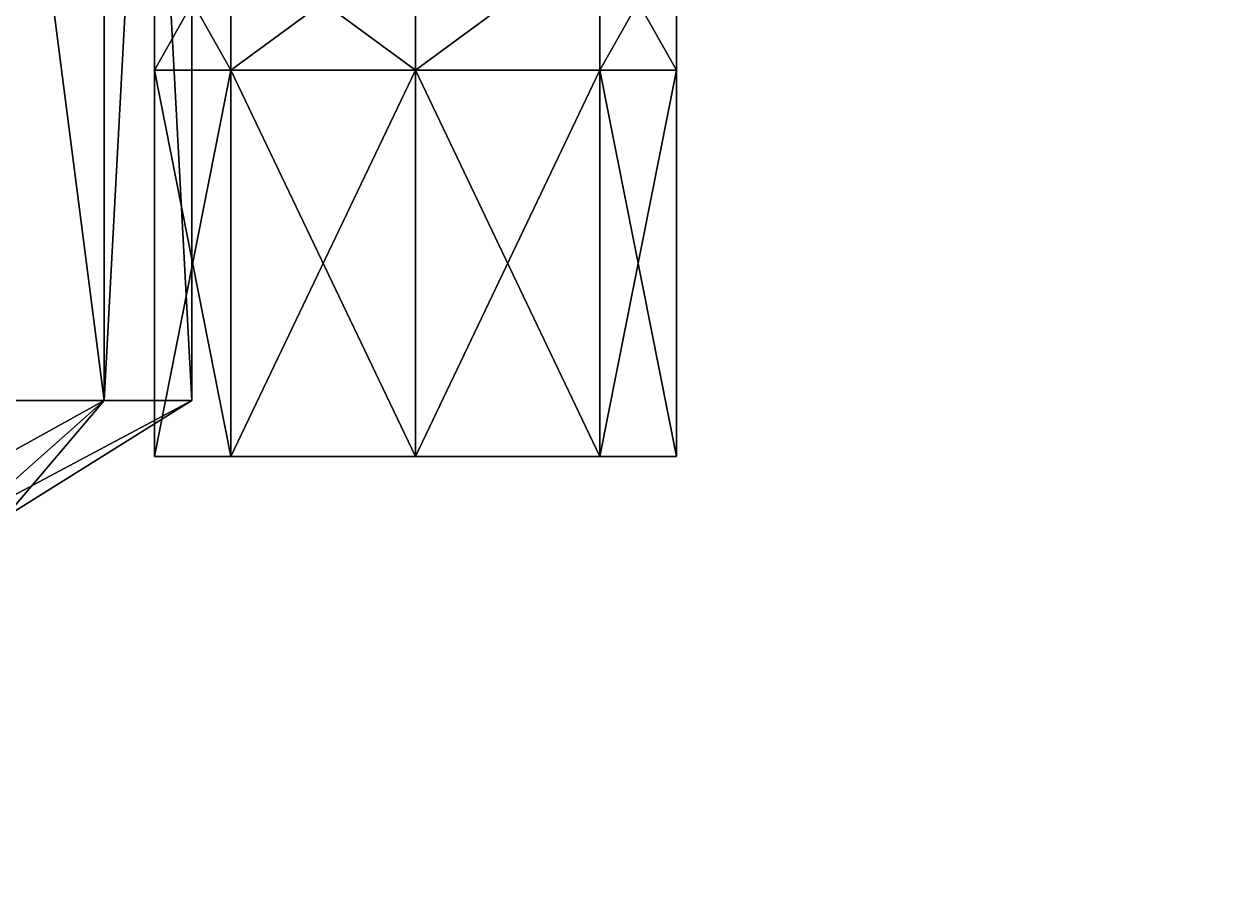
# Model space of a CAD drawing. Extents: x -150 to 2334, y -150 to 2984.
# Drawn here: x 2073.75 to 2089.79, y 2242.89 to 2254.59 of the extents above; entities that cross this region are included whole.
import ezdxf

# ---------------------------------------------------------------- set-up
doc = ezdxf.new("R2010")
doc.units = 0
for name, color, linetype in [('LAYER0', 7, 'CONTINUOUS'), ('LAYER737', 9, 'CONTINUOUS'), ('LAYER754', 9, 'CONTINUOUS'), ('LAYER771', 9, 'CONTINUOUS'), ('LAYER788', 9, 'CONTINUOUS'), ('LAYER817', 250, 'CONTINUOUS'), ('LAYER825', 7, 'CONTINUOUS'), ('LAYER833', 7, 'CONTINUOUS')]:
    doc.layers.add(name, color=color, linetype=linetype)

msp = doc.modelspace()

# ---------------------------------------------------------------- linework, layer by layer
at = {"layer": 'LAYER0', "invisible_edges": 1}
for points in [[(2334, 2984, -5), (-150, -150, -5), (-150, 2984, -5), (2334, 2984, -5)], [(-150, -150, -5), (2334, 2984, -5), (2334, -150, -5), (-150, -150, -5)], [(2334, -150), (-150, 2984), (-150, -150), (2334, -150)], [(-150, 2984), (2334, -150), (2334, 2984), (-150, 2984)]]:
    msp.add_3dface(points, dxfattribs=at)
at = {"layer": 'LAYER737'}
for points in [[(2075.5, 2255.792, 539.2), (2075.5, 2253.972, 539.2), (2076.525, 2255.792, 541.6749), (2075.5, 2255.792, 539.2)], [(2076.525, 2255.792, 541.6749), (2075.5, 2253.972, 539.2), (2076.525, 2253.972, 541.6749), (2076.525, 2255.792, 541.6749)], [(2076.525, 2255.792, 536.7252), (2076.525, 2253.972, 536.7252), (2075.5, 2255.792, 539.2), (2076.525, 2255.792, 536.7252)], [(2075.5, 2255.792, 539.2), (2076.525, 2253.972, 536.7252), (2075.5, 2253.972, 539.2), (2075.5, 2255.792, 539.2)], [(2076.525, 2255.792, 541.6749), (2076.525, 2253.972, 541.6749), (2079, 2255.792, 542.7), (2076.525, 2255.792, 541.6749)], [(2079, 2255.792, 542.7), (2076.525, 2253.972, 541.6749), (2079, 2253.972, 542.7), (2079, 2255.792, 542.7)], [(2076.525, 2253.972, 536.7252), (2076.525, 2255.792, 536.7252), (2079, 2253.972, 535.7), (2076.525, 2253.972, 536.7252)], [(2079, 2253.972, 535.7), (2076.525, 2255.792, 536.7252), (2079, 2255.792, 535.7), (2079, 2253.972, 535.7)], [(2076.525, 2255.792, 536.7252), (2079, 2255.792, 535.7), (2076.525, 2253.972, 536.7252), (2076.525, 2255.792, 536.7252)], [(2076.525, 2253.972, 536.7252), (2079, 2255.792, 535.7), (2079, 2253.972, 535.7), (2076.525, 2253.972, 536.7252)], [(2079, 2255.792, 542.7), (2079, 2253.972, 542.7), (2081.475, 2255.792, 541.6749), (2079, 2255.792, 542.7)], [(2081.475, 2255.792, 541.6749), (2079, 2253.972, 542.7), (2081.475, 2253.972, 541.6749), (2081.475, 2255.792, 541.6749)], [(2081.475, 2253.972, 536.7252), (2079, 2253.972, 535.7), (2081.475, 2255.792, 536.7252), (2081.475, 2253.972, 536.7252)], [(2081.475, 2255.792, 536.7252), (2079, 2253.972, 535.7), (2079, 2255.792, 535.7), (2081.475, 2255.792, 536.7252)], [(2081.475, 2253.972, 541.6749), (2082.5, 2253.972, 539.2), (2081.475, 2255.792, 541.6749), (2081.475, 2253.972, 541.6749)], [(2081.475, 2255.792, 541.6749), (2082.5, 2253.972, 539.2), (2082.5, 2255.792, 539.2), (2081.475, 2255.792, 541.6749)], [(2082.5, 2253.972, 539.2), (2081.475, 2253.972, 536.7252), (2082.5, 2255.792, 539.2), (2082.5, 2253.972, 539.2)], [(2082.5, 2255.792, 539.2), (2081.475, 2253.972, 536.7252), (2081.475, 2255.792, 536.7252), (2082.5, 2255.792, 539.2)], [(2076.525, 2253.972, 541.6749), (2075.5, 2253.972, 539.2), (2076.525, 2248.792, 541.6749), (2076.525, 2253.972, 541.6749)], [(2076.525, 2248.792, 541.6749), (2075.5, 2253.972, 539.2), (2075.5, 2248.792, 539.2), (2076.525, 2248.792, 541.6749)], [(2075.5, 2253.972, 539.2), (2076.525, 2253.972, 536.7252), (2075.5, 2248.792, 539.2), (2075.5, 2253.972, 539.2)], [(2075.5, 2248.792, 539.2), (2076.525, 2253.972, 536.7252), (2076.525, 2248.792, 536.7252), (2075.5, 2248.792, 539.2)], [(2079, 2253.972, 542.7), (2076.525, 2253.972, 541.6749), (2079, 2248.792, 542.7), (2079, 2253.972, 542.7)], [(2079, 2248.792, 542.7), (2076.525, 2253.972, 541.6749), (2076.525, 2248.792, 541.6749), (2079, 2248.792, 542.7)], [(2076.525, 2248.792, 536.7252), (2076.525, 2253.972, 536.7252), (2079, 2248.792, 535.7), (2076.525, 2248.792, 536.7252)], [(2079, 2248.792, 535.7), (2076.525, 2253.972, 536.7252), (2079, 2253.972, 535.7), (2079, 2248.792, 535.7)], [(2076.525, 2253.972, 536.7252), (2079, 2253.972, 535.7), (2076.525, 2248.792, 536.7252), (2076.525, 2253.972, 536.7252)], [(2076.525, 2248.792, 536.7252), (2079, 2253.972, 535.7), (2079, 2248.792, 535.7), (2076.525, 2248.792, 536.7252)], [(2081.475, 2253.972, 541.6749), (2079, 2253.972, 542.7), (2081.475, 2248.792, 541.6749), (2081.475, 2253.972, 541.6749)], [(2081.475, 2248.792, 541.6749), (2079, 2253.972, 542.7), (2079, 2248.792, 542.7), (2081.475, 2248.792, 541.6749)], [(2081.475, 2248.792, 536.7252), (2079, 2248.792, 535.7), (2081.475, 2253.972, 536.7252), (2081.475, 2248.792, 536.7252)], [(2081.475, 2253.972, 536.7252), (2079, 2248.792, 535.7), (2079, 2253.972, 535.7), (2081.475, 2253.972, 536.7252)], [(2081.475, 2248.792, 541.6749), (2082.5, 2248.792, 539.2), (2081.475, 2253.972, 541.6749), (2081.475, 2248.792, 541.6749)], [(2081.475, 2253.972, 541.6749), (2082.5, 2248.792, 539.2), (2082.5, 2253.972, 539.2), (2081.475, 2253.972, 541.6749)], [(2082.5, 2248.792, 539.2), (2081.475, 2248.792, 536.7252), (2082.5, 2253.972, 539.2), (2082.5, 2248.792, 539.2)], [(2082.5, 2253.972, 539.2), (2081.475, 2248.792, 536.7252), (2081.475, 2253.972, 536.7252), (2082.5, 2253.972, 539.2)], [(2076.525, 2248.792, 541.6749), (2075.5, 2248.792, 539.2), (2082.5, 2248.792, 539.2), (2076.525, 2248.792, 541.6749)], [(2082.5, 2248.792, 539.2), (2075.5, 2248.792, 539.2), (2081.475, 2248.792, 536.7252), (2082.5, 2248.792, 539.2)], [(2081.475, 2248.792, 536.7252), (2075.5, 2248.792, 539.2), (2079, 2248.792, 535.7), (2081.475, 2248.792, 536.7252)], [(2079, 2248.792, 535.7), (2075.5, 2248.792, 539.2), (2076.525, 2248.792, 536.7252), (2079, 2248.792, 535.7)], [(2079, 2248.792, 542.7), (2076.525, 2248.792, 541.6749), (2081.475, 2248.792, 541.6749), (2079, 2248.792, 542.7)], [(2081.475, 2248.792, 541.6749), (2076.525, 2248.792, 541.6749), (2082.5, 2248.792, 539.2), (2081.475, 2248.792, 541.6749)]]:
    msp.add_3dface(points, dxfattribs=at)
at = {"layer": 'LAYER754'}
for points in [[(2075.5, 2255.792, 989.4), (2075.5, 2253.972, 989.4), (2076.525, 2255.792, 991.8749), (2075.5, 2255.792, 989.4)], [(2076.525, 2255.792, 991.8749), (2075.5, 2253.972, 989.4), (2076.525, 2253.972, 991.8749), (2076.525, 2255.792, 991.8749)], [(2076.525, 2255.792, 986.9252), (2076.525, 2253.972, 986.9252), (2075.5, 2255.792, 989.4), (2076.525, 2255.792, 986.9252)], [(2075.5, 2255.792, 989.4), (2076.525, 2253.972, 986.9252), (2075.5, 2253.972, 989.4), (2075.5, 2255.792, 989.4)], [(2076.525, 2255.792, 991.8749), (2076.525, 2253.972, 991.8749), (2079, 2255.792, 992.9), (2076.525, 2255.792, 991.8749)], [(2079, 2255.792, 992.9), (2076.525, 2253.972, 991.8749), (2079, 2253.972, 992.9), (2079, 2255.792, 992.9)], [(2076.525, 2253.972, 986.9252), (2076.525, 2255.792, 986.9252), (2079, 2253.972, 985.9), (2076.525, 2253.972, 986.9252)], [(2079, 2253.972, 985.9), (2076.525, 2255.792, 986.9252), (2079, 2255.792, 985.9), (2079, 2253.972, 985.9)], [(2076.525, 2255.792, 986.9252), (2079, 2255.792, 985.9), (2076.525, 2253.972, 986.9252), (2076.525, 2255.792, 986.9252)], [(2076.525, 2253.972, 986.9252), (2079, 2255.792, 985.9), (2079, 2253.972, 985.9), (2076.525, 2253.972, 986.9252)], [(2079, 2255.792, 992.9), (2079, 2253.972, 992.9), (2081.475, 2255.792, 991.8749), (2079, 2255.792, 992.9)], [(2081.475, 2255.792, 991.8749), (2079, 2253.972, 992.9), (2081.475, 2253.972, 991.8749), (2081.475, 2255.792, 991.8749)], [(2081.475, 2253.972, 986.9252), (2079, 2253.972, 985.9), (2081.475, 2255.792, 986.9252), (2081.475, 2253.972, 986.9252)], [(2081.475, 2255.792, 986.9252), (2079, 2253.972, 985.9), (2079, 2255.792, 985.9), (2081.475, 2255.792, 986.9252)], [(2081.475, 2253.972, 991.8749), (2082.5, 2253.972, 989.4), (2081.475, 2255.792, 991.8749), (2081.475, 2253.972, 991.8749)], [(2081.475, 2255.792, 991.8749), (2082.5, 2253.972, 989.4), (2082.5, 2255.792, 989.4), (2081.475, 2255.792, 991.8749)], [(2082.5, 2253.972, 989.4), (2081.475, 2253.972, 986.9252), (2082.5, 2255.792, 989.4), (2082.5, 2253.972, 989.4)], [(2082.5, 2255.792, 989.4), (2081.475, 2253.972, 986.9252), (2081.475, 2255.792, 986.9252), (2082.5, 2255.792, 989.4)], [(2076.525, 2253.972, 991.8749), (2075.5, 2253.972, 989.4), (2076.525, 2248.792, 991.8749), (2076.525, 2253.972, 991.8749)], [(2076.525, 2248.792, 991.8749), (2075.5, 2253.972, 989.4), (2075.5, 2248.792, 989.4), (2076.525, 2248.792, 991.8749)], [(2075.5, 2253.972, 989.4), (2076.525, 2253.972, 986.9252), (2075.5, 2248.792, 989.4), (2075.5, 2253.972, 989.4)], [(2075.5, 2248.792, 989.4), (2076.525, 2253.972, 986.9252), (2076.525, 2248.792, 986.9252), (2075.5, 2248.792, 989.4)], [(2079, 2253.972, 992.9), (2076.525, 2253.972, 991.8749), (2079, 2248.792, 992.9), (2079, 2253.972, 992.9)], [(2079, 2248.792, 992.9), (2076.525, 2253.972, 991.8749), (2076.525, 2248.792, 991.8749), (2079, 2248.792, 992.9)], [(2076.525, 2248.792, 986.9252), (2076.525, 2253.972, 986.9252), (2079, 2248.792, 985.9), (2076.525, 2248.792, 986.9252)], [(2079, 2248.792, 985.9), (2076.525, 2253.972, 986.9252), (2079, 2253.972, 985.9), (2079, 2248.792, 985.9)], [(2076.525, 2253.972, 986.9252), (2079, 2253.972, 985.9), (2076.525, 2248.792, 986.9252), (2076.525, 2253.972, 986.9252)], [(2076.525, 2248.792, 986.9252), (2079, 2253.972, 985.9), (2079, 2248.792, 985.9), (2076.525, 2248.792, 986.9252)], [(2081.475, 2253.972, 991.8749), (2079, 2253.972, 992.9), (2081.475, 2248.792, 991.8749), (2081.475, 2253.972, 991.8749)], [(2081.475, 2248.792, 991.8749), (2079, 2253.972, 992.9), (2079, 2248.792, 992.9), (2081.475, 2248.792, 991.8749)], [(2081.475, 2248.792, 986.9252), (2079, 2248.792, 985.9), (2081.475, 2253.972, 986.9252), (2081.475, 2248.792, 986.9252)], [(2081.475, 2253.972, 986.9252), (2079, 2248.792, 985.9), (2079, 2253.972, 985.9), (2081.475, 2253.972, 986.9252)], [(2081.475, 2248.792, 991.8749), (2082.5, 2248.792, 989.4), (2081.475, 2253.972, 991.8749), (2081.475, 2248.792, 991.8749)], [(2081.475, 2253.972, 991.8749), (2082.5, 2248.792, 989.4), (2082.5, 2253.972, 989.4), (2081.475, 2253.972, 991.8749)], [(2082.5, 2248.792, 989.4), (2081.475, 2248.792, 986.9252), (2082.5, 2253.972, 989.4), (2082.5, 2248.792, 989.4)], [(2082.5, 2253.972, 989.4), (2081.475, 2248.792, 986.9252), (2081.475, 2253.972, 986.9252), (2082.5, 2253.972, 989.4)], [(2076.525, 2248.792, 991.8749), (2075.5, 2248.792, 989.4), (2082.5, 2248.792, 989.4), (2076.525, 2248.792, 991.8749)], [(2082.5, 2248.792, 989.4), (2075.5, 2248.792, 989.4), (2081.475, 2248.792, 986.9252), (2082.5, 2248.792, 989.4)], [(2081.475, 2248.792, 986.9252), (2075.5, 2248.792, 989.4), (2079, 2248.792, 985.9), (2081.475, 2248.792, 986.9252)], [(2079, 2248.792, 985.9), (2075.5, 2248.792, 989.4), (2076.525, 2248.792, 986.9252), (2079, 2248.792, 985.9)], [(2079, 2248.792, 992.9), (2076.525, 2248.792, 991.8749), (2081.475, 2248.792, 991.8749), (2079, 2248.792, 992.9)], [(2081.475, 2248.792, 991.8749), (2076.525, 2248.792, 991.8749), (2082.5, 2248.792, 989.4), (2081.475, 2248.792, 991.8749)]]:
    msp.add_3dface(points, dxfattribs=at)
at = {"layer": 'LAYER771'}
for points in [[(2075.5, 2255.792, 1439.6), (2075.5, 2253.972, 1439.6), (2076.525, 2255.792, 1442.075), (2075.5, 2255.792, 1439.6)], [(2076.525, 2255.792, 1442.075), (2075.5, 2253.972, 1439.6), (2076.525, 2253.972, 1442.075), (2076.525, 2255.792, 1442.075)], [(2076.525, 2255.792, 1437.125), (2076.525, 2253.972, 1437.125), (2075.5, 2255.792, 1439.6), (2076.525, 2255.792, 1437.125)], [(2075.5, 2255.792, 1439.6), (2076.525, 2253.972, 1437.125), (2075.5, 2253.972, 1439.6), (2075.5, 2255.792, 1439.6)], [(2076.525, 2255.792, 1442.075), (2076.525, 2253.972, 1442.075), (2079, 2255.792, 1443.1), (2076.525, 2255.792, 1442.075)], [(2079, 2255.792, 1443.1), (2076.525, 2253.972, 1442.075), (2079, 2253.972, 1443.1), (2079, 2255.792, 1443.1)], [(2076.525, 2253.972, 1437.125), (2076.525, 2255.792, 1437.125), (2079, 2253.972, 1436.1), (2076.525, 2253.972, 1437.125)], [(2079, 2253.972, 1436.1), (2076.525, 2255.792, 1437.125), (2079, 2255.792, 1436.1), (2079, 2253.972, 1436.1)], [(2076.525, 2255.792, 1437.125), (2079, 2255.792, 1436.1), (2076.525, 2253.972, 1437.125), (2076.525, 2255.792, 1437.125)], [(2076.525, 2253.972, 1437.125), (2079, 2255.792, 1436.1), (2079, 2253.972, 1436.1), (2076.525, 2253.972, 1437.125)], [(2079, 2255.792, 1443.1), (2079, 2253.972, 1443.1), (2081.475, 2255.792, 1442.075), (2079, 2255.792, 1443.1)], [(2081.475, 2255.792, 1442.075), (2079, 2253.972, 1443.1), (2081.475, 2253.972, 1442.075), (2081.475, 2255.792, 1442.075)], [(2081.475, 2253.972, 1437.125), (2079, 2253.972, 1436.1), (2081.475, 2255.792, 1437.125), (2081.475, 2253.972, 1437.125)], [(2081.475, 2255.792, 1437.125), (2079, 2253.972, 1436.1), (2079, 2255.792, 1436.1), (2081.475, 2255.792, 1437.125)], [(2081.475, 2253.972, 1442.075), (2082.5, 2253.972, 1439.6), (2081.475, 2255.792, 1442.075), (2081.475, 2253.972, 1442.075)], [(2081.475, 2255.792, 1442.075), (2082.5, 2253.972, 1439.6), (2082.5, 2255.792, 1439.6), (2081.475, 2255.792, 1442.075)], [(2082.5, 2253.972, 1439.6), (2081.475, 2253.972, 1437.125), (2082.5, 2255.792, 1439.6), (2082.5, 2253.972, 1439.6)], [(2082.5, 2255.792, 1439.6), (2081.475, 2253.972, 1437.125), (2081.475, 2255.792, 1437.125), (2082.5, 2255.792, 1439.6)], [(2076.525, 2253.972, 1442.075), (2075.5, 2253.972, 1439.6), (2076.525, 2248.792, 1442.075), (2076.525, 2253.972, 1442.075)], [(2076.525, 2248.792, 1442.075), (2075.5, 2253.972, 1439.6), (2075.5, 2248.792, 1439.6), (2076.525, 2248.792, 1442.075)], [(2075.5, 2253.972, 1439.6), (2076.525, 2253.972, 1437.125), (2075.5, 2248.792, 1439.6), (2075.5, 2253.972, 1439.6)], [(2075.5, 2248.792, 1439.6), (2076.525, 2253.972, 1437.125), (2076.525, 2248.792, 1437.125), (2075.5, 2248.792, 1439.6)], [(2079, 2253.972, 1443.1), (2076.525, 2253.972, 1442.075), (2079, 2248.792, 1443.1), (2079, 2253.972, 1443.1)], [(2079, 2248.792, 1443.1), (2076.525, 2253.972, 1442.075), (2076.525, 2248.792, 1442.075), (2079, 2248.792, 1443.1)], [(2076.525, 2248.792, 1437.125), (2076.525, 2253.972, 1437.125), (2079, 2248.792, 1436.1), (2076.525, 2248.792, 1437.125)], [(2079, 2248.792, 1436.1), (2076.525, 2253.972, 1437.125), (2079, 2253.972, 1436.1), (2079, 2248.792, 1436.1)], [(2076.525, 2253.972, 1437.125), (2079, 2253.972, 1436.1), (2076.525, 2248.792, 1437.125), (2076.525, 2253.972, 1437.125)], [(2076.525, 2248.792, 1437.125), (2079, 2253.972, 1436.1), (2079, 2248.792, 1436.1), (2076.525, 2248.792, 1437.125)], [(2081.475, 2253.972, 1442.075), (2079, 2253.972, 1443.1), (2081.475, 2248.792, 1442.075), (2081.475, 2253.972, 1442.075)], [(2081.475, 2248.792, 1442.075), (2079, 2253.972, 1443.1), (2079, 2248.792, 1443.1), (2081.475, 2248.792, 1442.075)], [(2081.475, 2248.792, 1437.125), (2079, 2248.792, 1436.1), (2081.475, 2253.972, 1437.125), (2081.475, 2248.792, 1437.125)], [(2081.475, 2253.972, 1437.125), (2079, 2248.792, 1436.1), (2079, 2253.972, 1436.1), (2081.475, 2253.972, 1437.125)], [(2081.475, 2248.792, 1442.075), (2082.5, 2248.792, 1439.6), (2081.475, 2253.972, 1442.075), (2081.475, 2248.792, 1442.075)], [(2081.475, 2253.972, 1442.075), (2082.5, 2248.792, 1439.6), (2082.5, 2253.972, 1439.6), (2081.475, 2253.972, 1442.075)], [(2082.5, 2248.792, 1439.6), (2081.475, 2248.792, 1437.125), (2082.5, 2253.972, 1439.6), (2082.5, 2248.792, 1439.6)], [(2082.5, 2253.972, 1439.6), (2081.475, 2248.792, 1437.125), (2081.475, 2253.972, 1437.125), (2082.5, 2253.972, 1439.6)], [(2076.525, 2248.792, 1442.075), (2075.5, 2248.792, 1439.6), (2082.5, 2248.792, 1439.6), (2076.525, 2248.792, 1442.075)], [(2082.5, 2248.792, 1439.6), (2075.5, 2248.792, 1439.6), (2081.475, 2248.792, 1437.125), (2082.5, 2248.792, 1439.6)], [(2081.475, 2248.792, 1437.125), (2075.5, 2248.792, 1439.6), (2079, 2248.792, 1436.1), (2081.475, 2248.792, 1437.125)], [(2079, 2248.792, 1436.1), (2075.5, 2248.792, 1439.6), (2076.525, 2248.792, 1437.125), (2079, 2248.792, 1436.1)], [(2079, 2248.792, 1443.1), (2076.525, 2248.792, 1442.075), (2081.475, 2248.792, 1442.075), (2079, 2248.792, 1443.1)], [(2081.475, 2248.792, 1442.075), (2076.525, 2248.792, 1442.075), (2082.5, 2248.792, 1439.6), (2081.475, 2248.792, 1442.075)]]:
    msp.add_3dface(points, dxfattribs=at)
at = {"layer": 'LAYER788'}
for points in [[(2075.5, 2255.792, 1889.8), (2075.5, 2253.972, 1889.8), (2076.525, 2255.792, 1892.275), (2075.5, 2255.792, 1889.8)], [(2076.525, 2255.792, 1892.275), (2075.5, 2253.972, 1889.8), (2076.525, 2253.972, 1892.275), (2076.525, 2255.792, 1892.275)], [(2076.525, 2255.792, 1887.325), (2076.525, 2253.972, 1887.325), (2075.5, 2255.792, 1889.8), (2076.525, 2255.792, 1887.325)], [(2075.5, 2255.792, 1889.8), (2076.525, 2253.972, 1887.325), (2075.5, 2253.972, 1889.8), (2075.5, 2255.792, 1889.8)], [(2076.525, 2255.792, 1892.275), (2076.525, 2253.972, 1892.275), (2079, 2255.792, 1893.3), (2076.525, 2255.792, 1892.275)], [(2079, 2255.792, 1893.3), (2076.525, 2253.972, 1892.275), (2079, 2253.972, 1893.3), (2079, 2255.792, 1893.3)], [(2076.525, 2253.972, 1887.325), (2076.525, 2255.792, 1887.325), (2079, 2253.972, 1886.3), (2076.525, 2253.972, 1887.325)], [(2079, 2253.972, 1886.3), (2076.525, 2255.792, 1887.325), (2079, 2255.792, 1886.3), (2079, 2253.972, 1886.3)], [(2076.525, 2255.792, 1887.325), (2079, 2255.792, 1886.3), (2076.525, 2253.972, 1887.325), (2076.525, 2255.792, 1887.325)], [(2076.525, 2253.972, 1887.325), (2079, 2255.792, 1886.3), (2079, 2253.972, 1886.3), (2076.525, 2253.972, 1887.325)], [(2079, 2255.792, 1893.3), (2079, 2253.972, 1893.3), (2081.475, 2255.792, 1892.275), (2079, 2255.792, 1893.3)], [(2081.475, 2255.792, 1892.275), (2079, 2253.972, 1893.3), (2081.475, 2253.972, 1892.275), (2081.475, 2255.792, 1892.275)], [(2081.475, 2253.972, 1887.325), (2079, 2253.972, 1886.3), (2081.475, 2255.792, 1887.325), (2081.475, 2253.972, 1887.325)], [(2081.475, 2255.792, 1887.325), (2079, 2253.972, 1886.3), (2079, 2255.792, 1886.3), (2081.475, 2255.792, 1887.325)], [(2081.475, 2253.972, 1892.275), (2082.5, 2253.972, 1889.8), (2081.475, 2255.792, 1892.275), (2081.475, 2253.972, 1892.275)], [(2081.475, 2255.792, 1892.275), (2082.5, 2253.972, 1889.8), (2082.5, 2255.792, 1889.8), (2081.475, 2255.792, 1892.275)], [(2082.5, 2253.972, 1889.8), (2081.475, 2253.972, 1887.325), (2082.5, 2255.792, 1889.8), (2082.5, 2253.972, 1889.8)], [(2082.5, 2255.792, 1889.8), (2081.475, 2253.972, 1887.325), (2081.475, 2255.792, 1887.325), (2082.5, 2255.792, 1889.8)], [(2076.525, 2253.972, 1892.275), (2075.5, 2253.972, 1889.8), (2076.525, 2248.792, 1892.275), (2076.525, 2253.972, 1892.275)], [(2076.525, 2248.792, 1892.275), (2075.5, 2253.972, 1889.8), (2075.5, 2248.792, 1889.8), (2076.525, 2248.792, 1892.275)], [(2075.5, 2253.972, 1889.8), (2076.525, 2253.972, 1887.325), (2075.5, 2248.792, 1889.8), (2075.5, 2253.972, 1889.8)], [(2075.5, 2248.792, 1889.8), (2076.525, 2253.972, 1887.325), (2076.525, 2248.792, 1887.325), (2075.5, 2248.792, 1889.8)], [(2079, 2253.972, 1893.3), (2076.525, 2253.972, 1892.275), (2079, 2248.792, 1893.3), (2079, 2253.972, 1893.3)], [(2079, 2248.792, 1893.3), (2076.525, 2253.972, 1892.275), (2076.525, 2248.792, 1892.275), (2079, 2248.792, 1893.3)], [(2076.525, 2248.792, 1887.325), (2076.525, 2253.972, 1887.325), (2079, 2248.792, 1886.3), (2076.525, 2248.792, 1887.325)], [(2079, 2248.792, 1886.3), (2076.525, 2253.972, 1887.325), (2079, 2253.972, 1886.3), (2079, 2248.792, 1886.3)], [(2076.525, 2253.972, 1887.325), (2079, 2253.972, 1886.3), (2076.525, 2248.792, 1887.325), (2076.525, 2253.972, 1887.325)], [(2076.525, 2248.792, 1887.325), (2079, 2253.972, 1886.3), (2079, 2248.792, 1886.3), (2076.525, 2248.792, 1887.325)], [(2081.475, 2253.972, 1892.275), (2079, 2253.972, 1893.3), (2081.475, 2248.792, 1892.275), (2081.475, 2253.972, 1892.275)], [(2081.475, 2248.792, 1892.275), (2079, 2253.972, 1893.3), (2079, 2248.792, 1893.3), (2081.475, 2248.792, 1892.275)], [(2081.475, 2248.792, 1887.325), (2079, 2248.792, 1886.3), (2081.475, 2253.972, 1887.325), (2081.475, 2248.792, 1887.325)], [(2081.475, 2253.972, 1887.325), (2079, 2248.792, 1886.3), (2079, 2253.972, 1886.3), (2081.475, 2253.972, 1887.325)], [(2081.475, 2248.792, 1892.275), (2082.5, 2248.792, 1889.8), (2081.475, 2253.972, 1892.275), (2081.475, 2248.792, 1892.275)], [(2081.475, 2253.972, 1892.275), (2082.5, 2248.792, 1889.8), (2082.5, 2253.972, 1889.8), (2081.475, 2253.972, 1892.275)], [(2082.5, 2248.792, 1889.8), (2081.475, 2248.792, 1887.325), (2082.5, 2253.972, 1889.8), (2082.5, 2248.792, 1889.8)], [(2082.5, 2253.972, 1889.8), (2081.475, 2248.792, 1887.325), (2081.475, 2253.972, 1887.325), (2082.5, 2253.972, 1889.8)], [(2076.525, 2248.792, 1892.275), (2075.5, 2248.792, 1889.8), (2082.5, 2248.792, 1889.8), (2076.525, 2248.792, 1892.275)], [(2082.5, 2248.792, 1889.8), (2075.5, 2248.792, 1889.8), (2081.475, 2248.792, 1887.325), (2082.5, 2248.792, 1889.8)], [(2081.475, 2248.792, 1887.325), (2075.5, 2248.792, 1889.8), (2079, 2248.792, 1886.3), (2081.475, 2248.792, 1887.325)], [(2079, 2248.792, 1886.3), (2075.5, 2248.792, 1889.8), (2076.525, 2248.792, 1887.325), (2079, 2248.792, 1886.3)], [(2079, 2248.792, 1893.3), (2076.525, 2248.792, 1892.275), (2081.475, 2248.792, 1892.275), (2079, 2248.792, 1893.3)], [(2081.475, 2248.792, 1892.275), (2076.525, 2248.792, 1892.275), (2082.5, 2248.792, 1889.8), (2081.475, 2248.792, 1892.275)]]:
    msp.add_3dface(points, dxfattribs=at)
at = {"layer": 'LAYER817', "invisible_edges": 1}
for points in [[(2164, 2255.792), (1844, 2237.792), (1844, 2255.792), (2164, 2255.792)], [(1844, 2237.792), (2164, 2255.792), (2164, 2237.792), (1844, 2237.792)], [(2164, 2237.792, 2350), (1844, 2255.792, 2350), (1844, 2237.792, 2350), (2164, 2237.792, 2350)], [(1844, 2255.792, 2350), (2164, 2237.792, 2350), (2164, 2255.792, 2350), (1844, 2255.792, 2350)]]:
    msp.add_3dface(points, dxfattribs=at)
at = {"layer": 'LAYER825'}
for points in [[(2074.828, 2271.417, 91.82843), (2072, 2249.542, 93), (2074.828, 2249.542, 91.82843), (2074.828, 2271.417, 91.82843)], [(2072, 2271.417, 93), (2072, 2249.542, 93), (2074.828, 2271.417, 91.82843), (2072, 2271.417, 93)], [(2074.828, 2249.542, 86.17157), (2072, 2271.417, 85), (2074.828, 2271.417, 86.17157), (2074.828, 2249.542, 86.17157)], [(2072, 2249.542, 85), (2072, 2271.417, 85), (2074.828, 2249.542, 86.17157), (2072, 2249.542, 85)], [(2072, 2271.417, 93), (2072, 2249.542, 93), (2074.828, 2249.542, 91.82843), (2072, 2271.417, 93)], [(2074.828, 2271.417, 91.82843), (2074.828, 2249.542, 91.82843), (2072, 2271.417, 93), (2074.828, 2271.417, 91.82843)], [(2072, 2271.417, 93), (2072, 2249.542, 93), (2074.828, 2249.542, 91.82843), (2072, 2271.417, 93)], [(2074.828, 2271.417, 91.82843), (2074.828, 2249.542, 91.82843), (2072, 2271.417, 93), (2074.828, 2271.417, 91.82843)], [(2072, 2249.542, 85), (2072, 2271.417, 85), (2074.828, 2271.417, 86.17157), (2072, 2249.542, 85)], [(2074.828, 2249.542, 86.17157), (2074.828, 2271.417, 86.17157), (2072, 2249.542, 85), (2074.828, 2249.542, 86.17157)], [(2076, 2249.542, 89), (2074.828, 2271.417, 86.17157), (2076, 2271.417, 89), (2076, 2249.542, 89)], [(2074.828, 2249.542, 86.17157), (2074.828, 2271.417, 86.17157), (2076, 2249.542, 89), (2074.828, 2249.542, 86.17157)], [(2074.828, 2249.542, 91.82843), (2076, 2271.417, 89), (2074.828, 2271.417, 91.82843), (2074.828, 2249.542, 91.82843)], [(2076, 2249.542, 89), (2076, 2271.417, 89), (2074.828, 2249.542, 91.82843), (2076, 2249.542, 89)], [(2074.828, 2249.542, 86.17157), (2076, 2271.417, 89), (2074.828, 2271.417, 86.17157), (2074.828, 2249.542, 86.17157)], [(2076, 2249.542, 89), (2074.828, 2249.542, 86.17157), (2076, 2271.417, 89), (2076, 2249.542, 89)], [(2076, 2249.542, 89), (2076, 2271.417, 89), (2074.828, 2271.417, 91.82843), (2076, 2249.542, 89)], [(2074.828, 2249.542, 91.82843), (2074.828, 2271.417, 91.82843), (2076, 2249.542, 89), (2074.828, 2249.542, 91.82843)], [(2074.828, 2249.542, 91.82843), (2072, 2247.979, 90.5), (2073.061, 2247.979, 90.06066), (2074.828, 2249.542, 91.82843)], [(2072, 2249.542, 93), (2072, 2247.979, 90.5), (2074.828, 2249.542, 91.82843), (2072, 2249.542, 93)], [(2072, 2247.979, 87.5), (2074.828, 2249.542, 86.17157), (2073.061, 2247.979, 87.93934), (2072, 2247.979, 87.5)], [(2072, 2249.542, 85), (2074.828, 2249.542, 86.17157), (2072, 2247.979, 87.5), (2072, 2249.542, 85)], [(2072, 2249.542, 85), (2074.828, 2249.542, 86.17157), (2073.061, 2247.979, 87.93934), (2072, 2249.542, 85)], [(2072, 2247.979, 90.5), (2073.061, 2247.979, 90.06066), (2074.828, 2249.542, 91.82843), (2072, 2247.979, 90.5)], [(2072, 2249.542, 93), (2072, 2247.979, 90.5), (2074.828, 2249.542, 91.82843), (2072, 2249.542, 93)], [(2073.061, 2247.979, 87.93934), (2074.828, 2249.542, 86.17157), (2073.5, 2247.979, 89), (2073.061, 2247.979, 87.93934)], [(2073.061, 2247.979, 90.06066), (2073.5, 2247.979, 89), (2074.828, 2249.542, 91.82843), (2073.061, 2247.979, 90.06066)], [(2073.061, 2247.979, 90.06066), (2073.5, 2247.979, 89), (2076, 2249.542, 89), (2073.061, 2247.979, 90.06066)], [(2074.828, 2249.542, 91.82843), (2073.061, 2247.979, 90.06066), (2076, 2249.542, 89), (2074.828, 2249.542, 91.82843)], [(2073.061, 2247.979, 87.93934), (2074.828, 2249.542, 86.17157), (2076, 2249.542, 89), (2073.061, 2247.979, 87.93934)], [(2073.5, 2247.979, 89), (2073.061, 2247.979, 87.93934), (2076, 2249.542, 89), (2073.5, 2247.979, 89)], [(2073.5, 2247.979, 89), (2074.828, 2249.542, 86.17157), (2076, 2249.542, 89), (2073.5, 2247.979, 89)], [(2074.828, 2249.542, 91.82843), (2073.5, 2247.979, 89), (2076, 2249.542, 89), (2074.828, 2249.542, 91.82843)]]:
    msp.add_3dface(points, dxfattribs=at)
at = {"layer": 'LAYER833'}
for points in [[(2074.828, 2249.542, 2337.172), (2072, 2249.542, 2336), (2074.828, 2271.417, 2337.172), (2074.828, 2249.542, 2337.172)], [(2074.828, 2271.417, 2337.172), (2072, 2249.542, 2336), (2072, 2271.417, 2336), (2074.828, 2271.417, 2337.172)], [(2074.828, 2271.417, 2342.828), (2072, 2271.417, 2344), (2074.828, 2249.542, 2342.828), (2074.828, 2271.417, 2342.828)], [(2074.828, 2249.542, 2342.828), (2072, 2271.417, 2344), (2072, 2249.542, 2344), (2074.828, 2249.542, 2342.828)], [(2074.828, 2249.542, 2337.172), (2072, 2249.542, 2336), (2072, 2271.417, 2336), (2074.828, 2249.542, 2337.172)], [(2072, 2271.417, 2336), (2074.828, 2249.542, 2337.172), (2074.828, 2271.417, 2337.172), (2072, 2271.417, 2336)], [(2074.828, 2249.542, 2337.172), (2072, 2249.542, 2336), (2072, 2271.417, 2336), (2074.828, 2249.542, 2337.172)], [(2072, 2271.417, 2336), (2074.828, 2249.542, 2337.172), (2074.828, 2271.417, 2337.172), (2072, 2271.417, 2336)], [(2074.828, 2271.417, 2342.828), (2072, 2271.417, 2344), (2072, 2249.542, 2344), (2074.828, 2271.417, 2342.828)], [(2072, 2249.542, 2344), (2074.828, 2271.417, 2342.828), (2074.828, 2249.542, 2342.828), (2072, 2249.542, 2344)], [(2076, 2271.417, 2340), (2074.828, 2271.417, 2342.828), (2076, 2249.542, 2340), (2076, 2271.417, 2340)], [(2076, 2249.542, 2340), (2074.828, 2271.417, 2342.828), (2074.828, 2249.542, 2342.828), (2076, 2249.542, 2340)], [(2074.828, 2271.417, 2337.172), (2076, 2271.417, 2340), (2074.828, 2249.542, 2337.172), (2074.828, 2271.417, 2337.172)], [(2074.828, 2249.542, 2337.172), (2076, 2271.417, 2340), (2076, 2249.542, 2340), (2074.828, 2249.542, 2337.172)], [(2074.828, 2271.417, 2342.828), (2076, 2271.417, 2340), (2074.828, 2249.542, 2342.828), (2074.828, 2271.417, 2342.828)], [(2076, 2271.417, 2340), (2074.828, 2249.542, 2342.828), (2076, 2249.542, 2340), (2076, 2271.417, 2340)], [(2074.828, 2271.417, 2337.172), (2076, 2271.417, 2340), (2076, 2249.542, 2340), (2074.828, 2271.417, 2337.172)], [(2076, 2249.542, 2340), (2074.828, 2271.417, 2337.172), (2074.828, 2249.542, 2337.172), (2076, 2249.542, 2340)], [(2073.061, 2247.979, 2338.939), (2072, 2247.979, 2338.5), (2074.828, 2249.542, 2337.172), (2073.061, 2247.979, 2338.939)], [(2074.828, 2249.542, 2337.172), (2072, 2247.979, 2338.5), (2072, 2249.542, 2336), (2074.828, 2249.542, 2337.172)], [(2073.061, 2247.979, 2341.061), (2074.828, 2249.542, 2342.828), (2072, 2247.979, 2341.5), (2073.061, 2247.979, 2341.061)], [(2072, 2247.979, 2341.5), (2074.828, 2249.542, 2342.828), (2072, 2249.542, 2344), (2072, 2247.979, 2341.5)], [(2073.061, 2247.979, 2341.061), (2074.828, 2249.542, 2342.828), (2072, 2249.542, 2344), (2073.061, 2247.979, 2341.061)], [(2074.828, 2249.542, 2337.172), (2073.061, 2247.979, 2338.939), (2072, 2247.979, 2338.5), (2074.828, 2249.542, 2337.172)], [(2074.828, 2249.542, 2337.172), (2072, 2247.979, 2338.5), (2072, 2249.542, 2336), (2074.828, 2249.542, 2337.172)], [(2073.5, 2247.979, 2340), (2074.828, 2249.542, 2342.828), (2073.061, 2247.979, 2341.061), (2073.5, 2247.979, 2340)], [(2074.828, 2249.542, 2337.172), (2073.5, 2247.979, 2340), (2073.061, 2247.979, 2338.939), (2074.828, 2249.542, 2337.172)], [(2076, 2249.542, 2340), (2073.5, 2247.979, 2340), (2073.061, 2247.979, 2338.939), (2076, 2249.542, 2340)], [(2076, 2249.542, 2340), (2073.061, 2247.979, 2338.939), (2074.828, 2249.542, 2337.172), (2076, 2249.542, 2340)], [(2076, 2249.542, 2340), (2074.828, 2249.542, 2342.828), (2073.061, 2247.979, 2341.061), (2076, 2249.542, 2340)], [(2076, 2249.542, 2340), (2073.061, 2247.979, 2341.061), (2073.5, 2247.979, 2340), (2076, 2249.542, 2340)], [(2076, 2249.542, 2340), (2074.828, 2249.542, 2342.828), (2073.5, 2247.979, 2340), (2076, 2249.542, 2340)], [(2076, 2249.542, 2340), (2073.5, 2247.979, 2340), (2074.828, 2249.542, 2337.172), (2076, 2249.542, 2340)]]:
    msp.add_3dface(points, dxfattribs=at)

doc.saveas('drawing.dxf')
